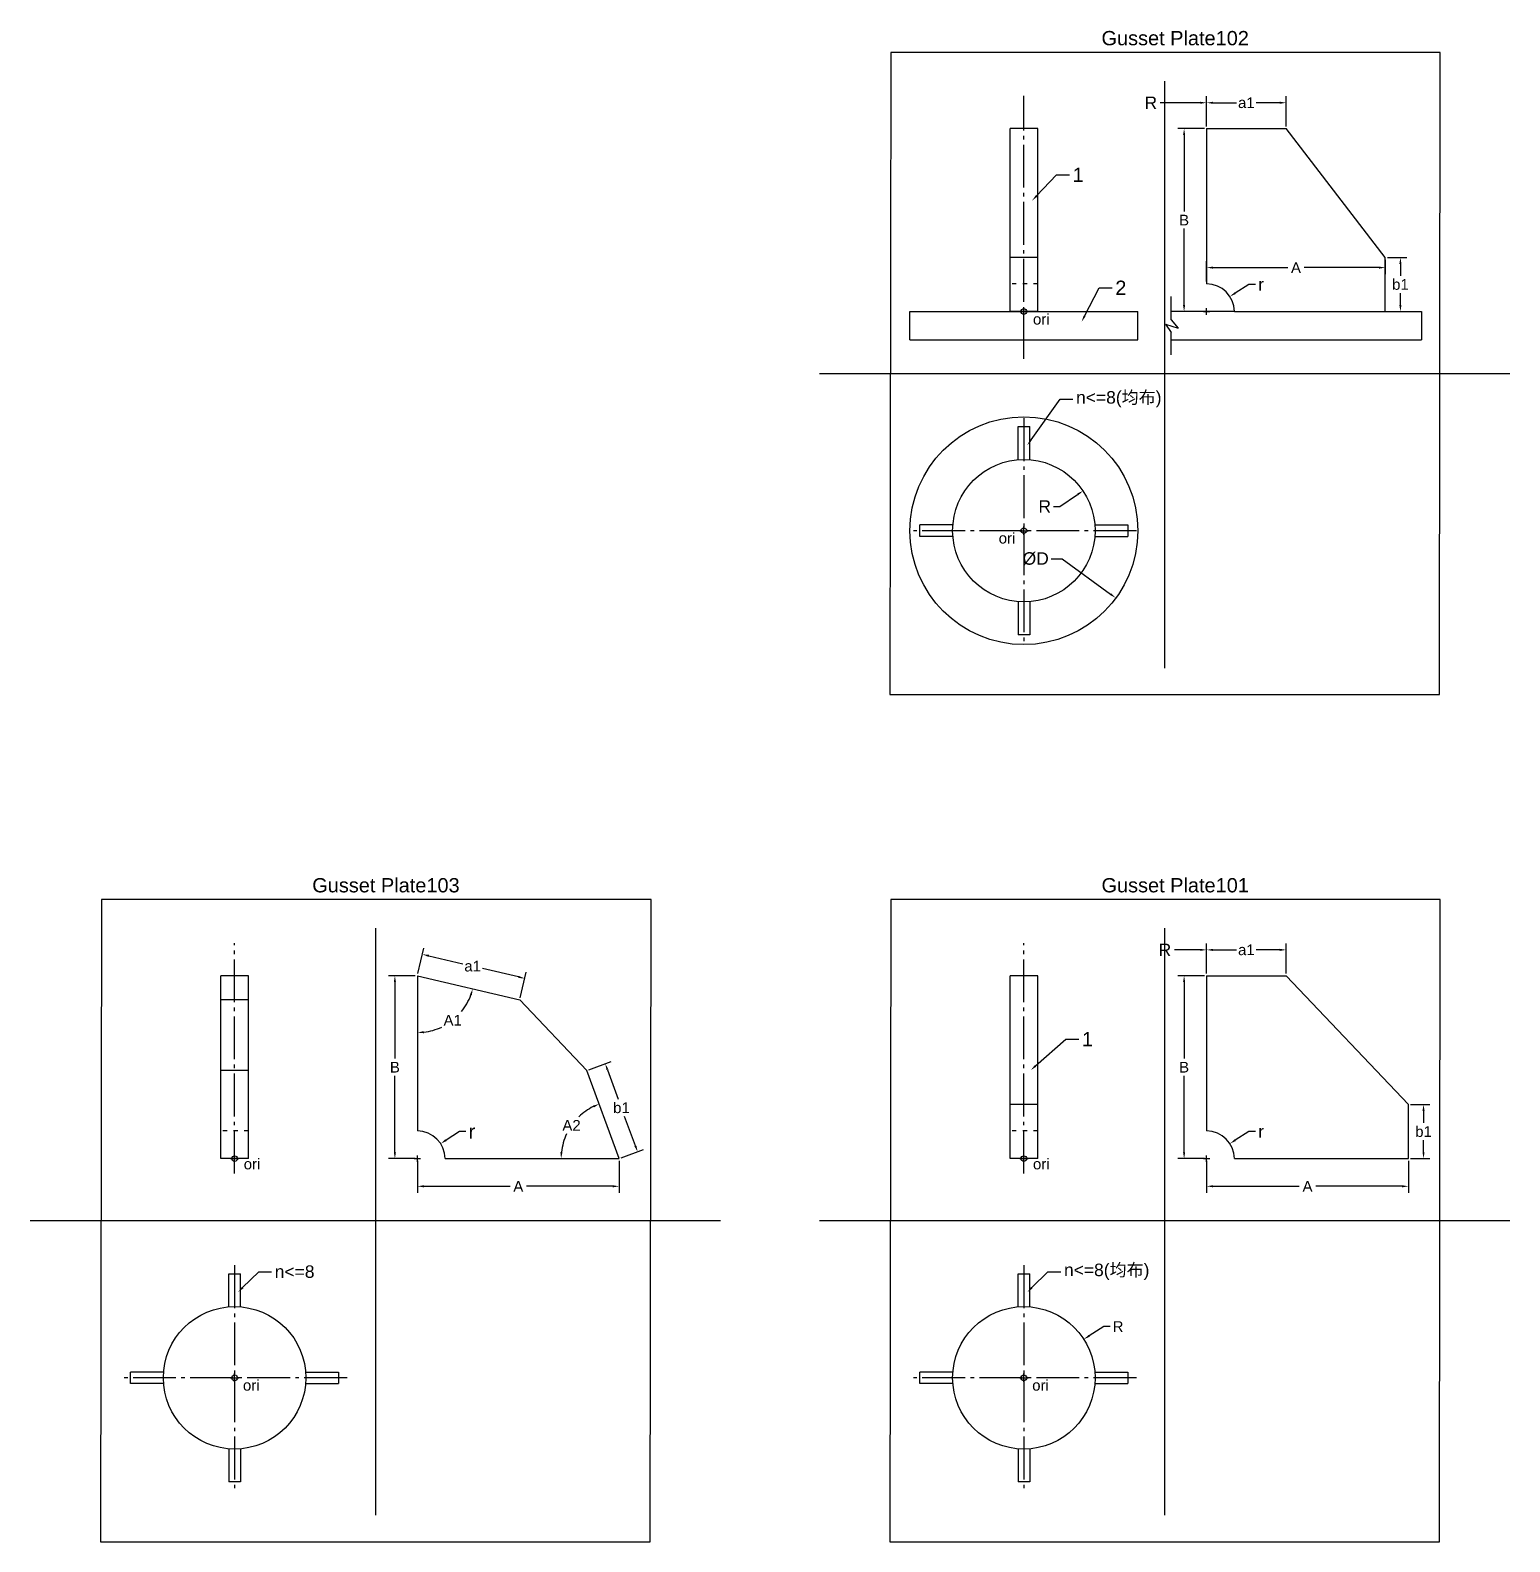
# Model space of a CAD drawing. Header units: inches. Extents: x 9.7 to 95.1, y 3.4 to 60.9.
# Drawn here: x 9.71 to 51.17, y 18.5 to 60.86 of the extents above; entities that cross this region are included whole.
import ezdxf
from ezdxf import colors
from ezdxf.entities.mleader import LeaderData, LeaderLine
from ezdxf.math import Vec2, Vec3

# ---------------------------------------------------------------- set-up
doc = ezdxf.new("R2010")
doc.units = ezdxf.units.IN
doc.header["$MEASUREMENT"] = 0
doc.linetypes.add('ACAD_ISO03W100', pattern=[30, 12, -18])
doc.linetypes.add('ACAD_ISO04W100', pattern=[30, 24, -3, 0, -3])
doc.styles.get("Standard").update_dxf_attribs({"font": 'arial.ttf'})
doc.dimstyles.get("Standard").update_dxf_attribs({"dimtxt": 0.18, "dimasz": 0.18, "dimexe": 0.18, "dimexo": 0.0625, "dimgap": 0.09, "dimtad": 0, "dimtih": 1, "dimtoh": 1, "dimdec": 4, "dimzin": 0, "dimdsep": 46, "dimtxsty": 'Standard', "dimcen": 0.09, "dimadec": 0, "dimazin": 0, "dimtfac": 1, "dimtdec": 4, "dimtofl": 0, "dimtmove": 0, "dimatfit": 3, "dimfxl": 1, "dimtolj": 1, "dimtzin": 0, "dimarcsym": 0})

# ---------------------------------------------------------------- blocks, each defined once
blk = doc.blocks.new('*U43')
at = {"color": 1, "linetype": 'Continuous'}
for p, q in [((-0.463, 0.162), (0.463, 0.162)), ((0.463, 0.162), (0.463, -0.162)), ((-0.463, -0.162), (0.463, -0.162))]:
    blk.add_line(p, q, dxfattribs=at)
blk = doc.blocks.new('*U44')
at = {"color": 0, "linetype": 'ByBlock', "lineweight": -2, "transparency": 16777216}
for p, rotation in [((37.556, 25.548), 90), ((35.103, 23.095), 180), ((37.556, 20.643), 270)]:
    blk.add_blockref('*U43', p, dxfattribs=dict(at, rotation=rotation))
blk.add_blockref('*U43', (40.008, 23.095), dxfattribs=at)
blk = doc.blocks.new('*D45')
at = {"color": 0, "linetype": 'Continuous', "lineweight": -2, "transparency": 16777216}
for p, q in [((42.678, 34.425), (42.678, 35.268)), ((44.904, 34.425), (44.904, 35.268)), ((42.858, 35.088), (43.514, 35.088)), ((44.724, 35.088), (44.068, 35.088))]:
    blk.add_line(p, q, dxfattribs=at)
at = {"color": 0, "linetype": 'Continuous', "transparency": 16777216}
for points in [[(42.858, 35.118), (42.858, 35.058), (42.678, 35.088)], [(44.724, 35.118), (44.724, 35.058), (44.904, 35.088)]]:
    blk.add_solid(points, dxfattribs=at)
at = {"layer": 'Defpoints', "color": 0, "linetype": 'Continuous', "transparency": 16777216}
for p in [(44.904, 35.088), (42.678, 34.363), (44.904, 34.363)]:
    blk.add_point(p, dxfattribs=at)
at = {"color": 0, "linetype": 'Continuous', "transparency": 16777216, "insert": (43.791, 35.088), "char_height": 0.3, "attachment_point": 5}
blk.add_mtext('\\A1;a1', dxfattribs=at)
blk = doc.blocks.new('*D46')
at = {"color": 0, "linetype": 'Continuous', "lineweight": -2, "transparency": 16777216}
for p, q in [((48.395, 30.753), (48.936, 30.753)), ((48.756, 30.573), (48.756, 30.238)), ((48.756, 29.418), (48.756, 29.752)), ((48.395, 29.238), (48.936, 29.238))]:
    blk.add_line(p, q, dxfattribs=at)
at = {"color": 0, "linetype": 'Continuous', "transparency": 16777216}
for points in [[(48.726, 30.573), (48.786, 30.573), (48.756, 30.753)], [(48.726, 29.418), (48.786, 29.418), (48.756, 29.238)]]:
    blk.add_solid(points, dxfattribs=at)
at = {"layer": 'Defpoints', "color": 0, "linetype": 'Continuous', "transparency": 16777216}
for p in [(48.333, 30.753), (48.333, 29.238), (48.756, 29.238)]:
    blk.add_point(p, dxfattribs=at)
at = {"color": 0, "linetype": 'Continuous', "transparency": 16777216, "insert": (48.756, 29.995), "char_height": 0.3, "attachment_point": 5}
blk.add_mtext('\\A1;b1', dxfattribs=at)
blk = doc.blocks.new('*D47')
at = {"color": 0, "linetype": 'Continuous', "lineweight": -2, "transparency": 16777216}
for p, q in [((42.678, 29.175), (42.678, 28.282)), ((48.333, 29.175), (48.333, 28.282)), ((42.858, 28.462), (45.275, 28.462)), ((48.153, 28.462), (45.735, 28.462))]:
    blk.add_line(p, q, dxfattribs=at)
at = {"color": 0, "linetype": 'Continuous', "transparency": 16777216}
for points in [[(42.858, 28.492), (42.858, 28.432), (42.678, 28.462)], [(48.153, 28.492), (48.153, 28.432), (48.333, 28.462)]]:
    blk.add_solid(points, dxfattribs=at)
at = {"layer": 'Defpoints', "color": 0, "linetype": 'Continuous', "transparency": 16777216}
for p in [(42.678, 29.238), (48.333, 29.238), (48.333, 28.462)]:
    blk.add_point(p, dxfattribs=at)
at = {"color": 0, "linetype": 'Continuous', "transparency": 16777216, "insert": (45.505, 28.462), "char_height": 0.3, "attachment_point": 5}
blk.add_mtext('\\A1;A', dxfattribs=at)
blk = doc.blocks.new('*D48')
at = {"color": 0, "linetype": 'Continuous', "lineweight": -2, "transparency": 16777216}
for p, q in [((42.616, 34.363), (41.866, 34.363)), ((42.046, 34.183), (42.046, 32.04)), ((42.046, 29.418), (42.046, 31.56)), ((42.616, 29.238), (41.866, 29.238))]:
    blk.add_line(p, q, dxfattribs=at)
at = {"color": 0, "linetype": 'Continuous', "transparency": 16777216}
for points in [[(42.016, 34.183), (42.076, 34.183), (42.046, 34.363)], [(42.016, 29.418), (42.076, 29.418), (42.046, 29.238)]]:
    blk.add_solid(points, dxfattribs=at)
at = {"layer": 'Defpoints', "color": 0, "linetype": 'Continuous', "transparency": 16777216}
for p in [(42.678, 34.363), (42.046, 29.238), (42.678, 29.238)]:
    blk.add_point(p, dxfattribs=at)
at = {"color": 0, "linetype": 'Continuous', "transparency": 16777216, "insert": (42.046, 31.8), "char_height": 0.3, "attachment_point": 5}
blk.add_mtext('\\A1;B', dxfattribs=at)
blk = doc.blocks.new('*D49')
at = {"color": 0, "linetype": 'Continuous', "lineweight": -2, "transparency": 16777216}
for p, q in [((43.856, 29.998), (43.481, 29.756)), ((44.046, 29.998), (43.856, 29.998)), ((42.588, 29.238), (42.768, 29.238)), ((42.678, 29.148), (42.678, 29.328))]:
    blk.add_line(p, q, dxfattribs=at)
at = {"color": 0, "linetype": 'Continuous', "transparency": 16777216}
blk.add_solid([(43.465, 29.781), (43.497, 29.731), (43.33, 29.658)], dxfattribs=at)
at = {"layer": 'Defpoints', "color": 0, "linetype": 'Continuous', "transparency": 16777216}
for p in [(43.33, 29.658), (42.678, 29.238)]:
    blk.add_point(p, dxfattribs=at)
at = {"color": 0, "linetype": 'Continuous', "transparency": 16777216, "insert": (44.205, 29.998), "char_height": 0.35, "attachment_point": 5}
blk.add_mtext('\\A1;r', dxfattribs=at)
blk = doc.blocks.new('*U50')
at = {"color": 1, "linetype": 'Continuous'}
for p, q in [((-0.463, 0.162), (0.463, 0.162)), ((0.463, 0.162), (0.463, -0.162)), ((-0.463, -0.162), (0.463, -0.162))]:
    blk.add_line(p, q, dxfattribs=at)
blk = doc.blocks.new('*U51')
at = {"color": 0, "linetype": 'ByBlock', "lineweight": -2, "transparency": 16777216}
for p, rotation in [((37.556, 25.548), 90), ((35.103, 23.095), 180), ((37.556, 20.643), 270)]:
    blk.add_blockref('*U50', p, dxfattribs=dict(at, rotation=rotation))
blk.add_blockref('*U50', (40.008, 23.095), dxfattribs=at)
blk = doc.blocks.new('*D52')
at = {"color": 0, "linetype": 'Continuous', "lineweight": -2, "transparency": 16777216}
for p, q in [((20.56, 29.175), (20.56, 28.282)), ((26.214, 29.175), (26.214, 28.282)), ((20.74, 28.462), (23.157, 28.462)), ((26.034, 28.462), (23.617, 28.462))]:
    blk.add_line(p, q, dxfattribs=at)
at = {"color": 0, "linetype": 'Continuous', "transparency": 16777216}
for points in [[(20.74, 28.492), (20.74, 28.432), (20.56, 28.462)], [(26.034, 28.492), (26.034, 28.432), (26.214, 28.462)]]:
    blk.add_solid(points, dxfattribs=at)
at = {"layer": 'Defpoints', "color": 0, "linetype": 'Continuous', "transparency": 16777216}
for p in [(20.56, 29.238), (26.214, 29.238), (26.214, 28.462)]:
    blk.add_point(p, dxfattribs=at)
at = {"color": 0, "linetype": 'Continuous', "transparency": 16777216, "insert": (23.387, 28.462), "char_height": 0.3, "attachment_point": 5}
blk.add_mtext('\\A1;A', dxfattribs=at)
blk = doc.blocks.new('*D53')
at = {"color": 0, "linetype": 'Continuous', "lineweight": -2, "transparency": 16777216}
for p, q in [((20.497, 34.363), (19.748, 34.363)), ((19.928, 34.183), (19.928, 32.04)), ((19.928, 29.418), (19.928, 31.56)), ((20.497, 29.238), (19.748, 29.238))]:
    blk.add_line(p, q, dxfattribs=at)
at = {"color": 0, "linetype": 'Continuous', "transparency": 16777216}
for points in [[(19.898, 34.183), (19.958, 34.183), (19.928, 34.363)], [(19.898, 29.418), (19.958, 29.418), (19.928, 29.238)]]:
    blk.add_solid(points, dxfattribs=at)
at = {"layer": 'Defpoints', "color": 0, "linetype": 'Continuous', "transparency": 16777216}
for p in [(20.56, 34.363), (19.928, 29.238), (20.56, 29.238)]:
    blk.add_point(p, dxfattribs=at)
at = {"color": 0, "linetype": 'Continuous', "transparency": 16777216, "insert": (19.928, 31.8), "char_height": 0.3, "attachment_point": 5}
blk.add_mtext('\\A1;B', dxfattribs=at)
blk = doc.blocks.new('*D55')
at = {"color": 0, "linetype": 'Continuous', "lineweight": -2, "transparency": 16777216}
for start, end in [(320.7454, 340.2653), (276.4842, 295.3002)]:
    blk.add_arc((20.56, 34.363), 1.591, start, end, dxfattribs=at)
at = {"color": 0, "linetype": 'Continuous', "transparency": 16777216}
for points in [[(22.029, 33.834), (22.086, 33.817), (22.109, 33.998)], [(20.741, 32.751), (20.738, 32.811), (20.56, 32.771)]]:
    blk.add_solid(points, dxfattribs=at)
at = {"layer": 'Defpoints', "color": 0, "linetype": 'Continuous', "transparency": 16777216}
for p in [(20.56, 34.363), (20.56, 34.363), (24.977, 33.322), (21.247, 32.927), (20.56, 30.013)]:
    blk.add_point(p, dxfattribs=at)
at = {"color": 0, "linetype": 'Continuous', "transparency": 16777216, "insert": (21.548, 33.115), "char_height": 0.3, "attachment_point": 5}
blk.add_mtext('\\A1;A1', dxfattribs=at)
blk = doc.blocks.new('*D56')
at = {"color": 0, "linetype": 'Continuous', "lineweight": -2, "transparency": 16777216}
for start, end in [(116.4805, 133.9205), (154.8627, 173.6636)]:
    blk.add_arc((26.214, 29.238), 1.628, start, end, dxfattribs=at)
at = {"color": 0, "linetype": 'Continuous', "transparency": 16777216}
for points in [[(25.476, 30.723), (25.5, 30.668), (25.653, 30.766)], [(24.625, 29.416), (24.566, 29.419), (24.586, 29.238)]]:
    blk.add_solid(points, dxfattribs=at)
at = {"layer": 'Defpoints', "color": 0, "linetype": 'Continuous', "transparency": 16777216}
for p in [(24.876, 32.885), (25.094, 30.42), (21.335, 29.238), (26.214, 29.238), (26.214, 29.238)]:
    blk.add_point(p, dxfattribs=at)
at = {"color": 0, "linetype": 'Continuous', "transparency": 16777216, "insert": (24.879, 30.17), "char_height": 0.3, "attachment_point": 5}
blk.add_mtext('\\A1;A2', dxfattribs=at)
blk = doc.blocks.new('*D57')
at = {"color": 0, "linetype": 'Continuous', "lineweight": -2, "transparency": 16777216}
for p, q in [((20.574, 34.423), (20.742, 35.138)), ((20.876, 34.921), (21.831, 34.696)), ((23.393, 34.329), (22.385, 34.566)), ((23.441, 33.748), (23.609, 34.463))]:
    blk.add_line(p, q, dxfattribs=at)
at = {"color": 0, "linetype": 'Continuous', "transparency": 16777216}
for points in [[(20.883, 34.95), (20.869, 34.892), (20.701, 34.963)], [(23.4, 34.358), (23.386, 34.299), (23.568, 34.287)]]:
    blk.add_solid(points, dxfattribs=at)
at = {"layer": 'Defpoints', "color": 0, "linetype": 'Continuous', "transparency": 16777216}
for p in [(20.56, 34.363), (23.568, 34.287), (23.427, 33.687)]:
    blk.add_point(p, dxfattribs=at)
at = {"color": 0, "linetype": 'Continuous', "transparency": 16777216, "insert": (22.108, 34.631), "char_height": 0.3, "attachment_point": 5}
blk.add_mtext('\\A1;a1', dxfattribs=at)
blk = doc.blocks.new('*D58')
at = {"color": 0, "linetype": 'Continuous', "lineweight": -2, "transparency": 16777216}
for p, q in [((25.367, 31.728), (25.994, 31.957)), ((25.887, 31.726), (26.189, 30.904)), ((26.669, 29.596), (26.367, 30.418)), ((26.273, 29.259), (26.9, 29.489))]:
    blk.add_line(p, q, dxfattribs=at)
at = {"color": 0, "linetype": 'Continuous', "transparency": 16777216}
for points in [[(25.915, 31.737), (25.859, 31.716), (25.825, 31.895)], [(26.697, 29.606), (26.64, 29.586), (26.731, 29.427)]]:
    blk.add_solid(points, dxfattribs=at)
at = {"layer": 'Defpoints', "color": 0, "linetype": 'Continuous', "transparency": 16777216}
for p in [(25.309, 31.706), (26.214, 29.238), (26.731, 29.427)]:
    blk.add_point(p, dxfattribs=at)
at = {"color": 0, "linetype": 'Continuous', "transparency": 16777216, "insert": (26.278, 30.661), "char_height": 0.3, "attachment_point": 5}
blk.add_mtext('\\A1;b1', dxfattribs=at)
blk = doc.blocks.new('*D59')
at = {"color": 0, "linetype": 'Continuous', "lineweight": -2, "transparency": 16777216}
for p, q in [((39.792, 24.532), (39.387, 24.272)), ((39.972, 24.532), (39.792, 24.532)), ((37.466, 23.095), (37.646, 23.095)), ((37.556, 23.005), (37.556, 23.185))]:
    blk.add_line(p, q, dxfattribs=at)
at = {"color": 0, "linetype": 'Continuous', "transparency": 16777216}
blk.add_solid([(39.37, 24.297), (39.403, 24.246), (39.235, 24.174)], dxfattribs=at)
at = {"layer": 'Defpoints', "color": 0, "linetype": 'Continuous', "transparency": 16777216}
for p in [(39.235, 24.174), (37.556, 23.095)]:
    blk.add_point(p, dxfattribs=at)
at = {"color": 0, "linetype": 'Continuous', "transparency": 16777216, "insert": (40.194, 24.532), "char_height": 0.3, "attachment_point": 5}
blk.add_mtext('\\A1;R', dxfattribs=at)
blk = doc.blocks.new('*U60')
at = {"color": 1, "linetype": 'Continuous'}
for p, q in [((-0.463, 0.162), (0.463, 0.162)), ((0.463, 0.162), (0.463, -0.162)), ((-0.463, -0.162), (0.463, -0.162))]:
    blk.add_line(p, q, dxfattribs=at)
blk = doc.blocks.new('*U61')
at = {"color": 0, "linetype": 'ByBlock', "lineweight": -2, "transparency": 16777216}
for p, rotation in [((37.556, 25.548), 90), ((35.103, 23.095), 180), ((37.556, 20.643), 270)]:
    blk.add_blockref('*U60', p, dxfattribs=dict(at, rotation=rotation))
blk.add_blockref('*U60', (40.008, 23.095), dxfattribs=at)
blk = doc.blocks.new('*D62')
at = {"color": 0, "linetype": 'Continuous', "lineweight": -2, "transparency": 16777216}
for p, q in [((42.678, 58.165), (42.678, 59.008)), ((44.904, 58.165), (44.904, 59.008)), ((42.858, 58.828), (43.514, 58.828)), ((44.724, 58.828), (44.068, 58.828))]:
    blk.add_line(p, q, dxfattribs=at)
at = {"color": 0, "linetype": 'Continuous', "transparency": 16777216}
for points in [[(42.858, 58.858), (42.858, 58.798), (42.678, 58.828)], [(44.724, 58.858), (44.724, 58.798), (44.904, 58.828)]]:
    blk.add_solid(points, dxfattribs=at)
at = {"layer": 'Defpoints', "color": 0, "linetype": 'Continuous', "transparency": 16777216}
for p in [(44.904, 58.828), (42.678, 58.103), (44.904, 58.103)]:
    blk.add_point(p, dxfattribs=at)
at = {"color": 0, "linetype": 'Continuous', "transparency": 16777216, "insert": (43.791, 58.828), "char_height": 0.3, "attachment_point": 5}
blk.add_mtext('\\A1;a1', dxfattribs=at)
blk = doc.blocks.new('*D63')
at = {"color": 0, "linetype": 'Continuous', "lineweight": -2, "transparency": 16777216}
for p, q in [((47.746, 54.493), (48.288, 54.493)), ((48.108, 54.313), (48.108, 53.978)), ((48.108, 53.158), (48.108, 53.492)), ((47.746, 52.978), (48.288, 52.978))]:
    blk.add_line(p, q, dxfattribs=at)
at = {"color": 0, "linetype": 'Continuous', "transparency": 16777216}
for points in [[(48.078, 54.313), (48.138, 54.313), (48.108, 54.493)], [(48.078, 53.158), (48.138, 53.158), (48.108, 52.978)]]:
    blk.add_solid(points, dxfattribs=at)
at = {"layer": 'Defpoints', "color": 0, "linetype": 'Continuous', "transparency": 16777216}
for p in [(47.684, 54.493), (47.684, 52.978), (48.108, 52.978)]:
    blk.add_point(p, dxfattribs=at)
at = {"color": 0, "linetype": 'Continuous', "transparency": 16777216, "insert": (48.108, 53.735), "char_height": 0.3, "attachment_point": 5}
blk.add_mtext('\\A1;b1', dxfattribs=at)
blk = doc.blocks.new('*D64')
at = {"color": 0, "linetype": 'Continuous', "lineweight": -2, "transparency": 16777216}
for p, q in [((42.616, 58.103), (41.866, 58.103)), ((42.046, 57.923), (42.046, 55.78)), ((42.046, 53.158), (42.046, 55.3)), ((42.616, 52.978), (41.866, 52.978))]:
    blk.add_line(p, q, dxfattribs=at)
at = {"color": 0, "linetype": 'Continuous', "transparency": 16777216}
for points in [[(42.016, 57.923), (42.076, 57.923), (42.046, 58.103)], [(42.016, 53.158), (42.076, 53.158), (42.046, 52.978)]]:
    blk.add_solid(points, dxfattribs=at)
at = {"layer": 'Defpoints', "color": 0, "linetype": 'Continuous', "transparency": 16777216}
for p in [(42.678, 58.103), (42.046, 52.978), (42.678, 52.978)]:
    blk.add_point(p, dxfattribs=at)
at = {"color": 0, "linetype": 'Continuous', "transparency": 16777216, "insert": (42.046, 55.54), "char_height": 0.3, "attachment_point": 5}
blk.add_mtext('\\A1;B', dxfattribs=at)
blk = doc.blocks.new('*D65')
at = {"color": 0, "linetype": 'Continuous', "lineweight": -2, "transparency": 16777216}
for p, q in [((43.856, 53.738), (43.481, 53.496)), ((44.046, 53.738), (43.856, 53.738)), ((42.588, 52.978), (42.768, 52.978)), ((42.678, 52.888), (42.678, 53.068))]:
    blk.add_line(p, q, dxfattribs=at)
at = {"color": 0, "linetype": 'Continuous', "transparency": 16777216}
blk.add_solid([(43.465, 53.521), (43.497, 53.471), (43.33, 53.398)], dxfattribs=at)
at = {"layer": 'Defpoints', "color": 0, "linetype": 'Continuous', "transparency": 16777216}
for p in [(43.33, 53.398), (42.678, 52.978)]:
    blk.add_point(p, dxfattribs=at)
at = {"color": 0, "linetype": 'Continuous', "transparency": 16777216, "insert": (44.205, 53.738), "char_height": 0.35, "attachment_point": 5}
blk.add_mtext('\\A1;r', dxfattribs=at)
blk = doc.blocks.new('*D67')
at = {"color": 0, "linetype": 'Continuous', "lineweight": -2, "transparency": 16777216}
for p, q in [((42.678, 53.816), (42.678, 54.388)), ((47.684, 54.43), (47.684, 54.028)), ((42.858, 54.208), (44.951, 54.208)), ((47.504, 54.208), (45.411, 54.208))]:
    blk.add_line(p, q, dxfattribs=at)
at = {"color": 0, "linetype": 'Continuous', "transparency": 16777216}
for points in [[(42.858, 54.238), (42.858, 54.178), (42.678, 54.208)], [(47.504, 54.238), (47.504, 54.178), (47.684, 54.208)]]:
    blk.add_solid(points, dxfattribs=at)
at = {"layer": 'Defpoints', "color": 0, "linetype": 'Continuous', "transparency": 16777216}
for p in [(47.684, 54.493), (47.684, 54.208), (42.678, 53.753)]:
    blk.add_point(p, dxfattribs=at)
at = {"color": 0, "linetype": 'Continuous', "transparency": 16777216, "insert": (45.181, 54.208), "char_height": 0.3, "attachment_point": 5}
blk.add_mtext('\\A1;A', dxfattribs=at)
blk = doc.blocks.new('*D69')
at = {"color": 0, "linetype": 'Continuous', "lineweight": -2, "transparency": 16777216}
for p, q in [((21.737, 29.998), (21.362, 29.756)), ((21.918, 29.998), (21.737, 29.998)), ((20.47, 29.238), (20.65, 29.238)), ((20.56, 29.148), (20.56, 29.328))]:
    blk.add_line(p, q, dxfattribs=at)
at = {"color": 0, "linetype": 'Continuous', "transparency": 16777216}
blk.add_solid([(21.346, 29.781), (21.379, 29.731), (21.211, 29.658)], dxfattribs=at)
at = {"layer": 'Defpoints', "color": 0, "linetype": 'Continuous', "transparency": 16777216}
for p in [(21.211, 29.658), (20.56, 29.238)]:
    blk.add_point(p, dxfattribs=at)
at = {"color": 0, "linetype": 'Continuous', "transparency": 16777216, "insert": (22.087, 29.998), "char_height": 0.4, "attachment_point": 5}
blk.add_mtext('\\A1;r', dxfattribs=at)
blk = doc.blocks.new('*D71')
at = {"color": 0, "linetype": 'Continuous', "lineweight": -2, "transparency": 16777216}
for p, q in [((38.384, 47.515), (38.564, 47.515)), ((38.564, 47.515), (39.062, 47.85))]:
    blk.add_line(p, q, dxfattribs=at)
at = {"color": 0, "linetype": 'Continuous', "transparency": 16777216}
blk.add_solid([(39.045, 47.875), (39.079, 47.825), (39.211, 47.951)], dxfattribs=at)
at = {"layer": 'Defpoints', "color": 0, "linetype": 'Continuous', "transparency": 16777216}
for p in [(39.211, 47.951), (37.556, 46.835)]:
    blk.add_point(p, dxfattribs=at)
at = {"color": 0, "linetype": 'Continuous', "transparency": 16777216, "insert": (38.14, 47.515), "char_height": 0.35, "attachment_point": 5}
blk.add_mtext('\\A1;R', dxfattribs=at)
blk = doc.blocks.new('*D72')
at = {"color": 0, "linetype": 'Continuous', "lineweight": -2, "transparency": 16777216}
for p, q in [((38.32, 46.05), (38.629, 46.05)), ((38.629, 46.05), (39.987, 45.057))]:
    blk.add_line(p, q, dxfattribs=at)
at = {"color": 0, "linetype": 'Continuous', "transparency": 16777216}
blk.add_solid([(40.005, 45.081), (39.97, 45.033), (40.133, 44.951)], dxfattribs=at)
at = {"layer": 'Defpoints', "color": 0, "linetype": 'Continuous', "transparency": 16777216}
for p in [(34.979, 48.72), (40.133, 44.951)]:
    blk.add_point(p, dxfattribs=at)
at = {"color": 0, "linetype": 'Continuous', "transparency": 16777216, "insert": (37.887, 46.05), "char_height": 0.35, "attachment_point": 5}
blk.add_mtext('\\A1;%%CD', dxfattribs=at)

msp = doc.modelspace()

# ---------------------------------------------------------------- linework, layer by layer
at = {"color": 4}
for p, q in [((41.5, 59.4353), (41.5, 42.98513)), ((31.82732, 51.24024), (51.17268, 51.24024)), ((19.38147, 35.69507), (19.38147, 19.2449)), ((41.5, 35.69507), (41.5, 19.2449)), ((9.70878, 27.5), (29.05415, 27.5)), ((31.82732, 27.5), (51.17268, 27.5))]:
    msp.add_line(p, q, dxfattribs=at)
at = {"color": 4, "linetype": 'ACAD_ISO04W100', "ltscale": 0.05}
for p, q in [((37.55559, 51.65006), (37.55559, 59.01811)), ((37.55559, 49.9879), (37.55559, 43.68301)), ((40.70803, 46.83546), (34.40315, 46.83546)), ((15.43706, 28.82102), (15.43706, 35.27788)), ((37.55559, 28.82102), (37.55559, 35.27788)), ((15.43706, 26.24767), (15.43706, 19.94278)), ((37.55559, 26.24767), (37.55559, 19.94278)), ((18.5895, 23.09522), (12.28461, 23.09522)), ((40.70803, 23.09522), (34.40315, 23.09522))]:
    msp.add_line(p, q, dxfattribs=at)
at = {"color": 1, "linetype": 'Continuous'}
for p, q in [((37.94415, 58.1028), (37.16703, 58.1028)), ((37.16703, 52.97776), (37.16703, 58.1028)), ((37.94415, 52.97776), (37.94415, 58.1028)), ((42.67821, 58.1028), (44.9041, 58.1028)), ((42.67821, 58.1028), (42.67821, 53.75332)), ((47.68393, 54.49277), (44.9041, 58.1028)), ((37.94415, 54.49277), (37.16703, 54.49277)), ((47.68393, 52.97776), (47.68393, 54.49277)), ((41.67979, 52.74215), (41.67979, 53.39935)), ((34.36284, 52.18718), (34.36284, 52.97776)), ((34.36284, 52.97776), (40.74834, 52.97776)), ((37.94415, 52.97776), (37.16703, 52.97776)), ((37.438, 52.97776), (37.67318, 52.97776)), ((37.55559, 52.86017), (37.55559, 53.09536)), ((40.74834, 52.18718), (40.74834, 52.97776)), ((43.45377, 52.97776), (41.68337, 52.97776)), ((43.45377, 52.97776), (48.70301, 52.97776)), ((48.70301, 52.97776), (48.70301, 52.18718)), ((41.52229, 52.62315), (41.67979, 52.39287)), ((41.52229, 52.62315), (41.87574, 52.50718)), ((41.67979, 52.74215), (41.87574, 52.50718)), ((34.36284, 52.18718), (40.74834, 52.18718)), ((41.67979, 51.75904), (41.67979, 52.39287)), ((41.67979, 52.18718), (48.70301, 52.18718)), ((37.438, 46.83546), (37.67318, 46.83546)), ((37.55559, 46.71786), (37.55559, 46.95305)), ((15.82562, 34.36257), (15.04849, 34.36257)), ((15.04849, 29.23753), (15.04849, 34.36257)), ((15.82562, 29.23753), (15.82562, 34.36257)), ((20.55968, 34.36257), (20.55968, 30.01309)), ((20.55968, 34.36257), (23.42673, 33.68744)), ((37.94415, 34.36257), (37.16703, 34.36257)), ((37.16703, 29.23753), (37.16703, 34.36257)), ((37.94415, 29.23753), (37.94415, 34.36257)), ((42.67821, 34.36257), (44.9041, 34.36257)), ((42.67821, 34.36257), (42.67821, 30.01309)), ((48.33252, 30.75254), (44.9041, 34.36257)), ((15.82562, 33.68744), (15.04849, 33.68744)), ((25.3085, 31.70598), (23.42673, 33.68744)), ((15.82562, 31.70598), (15.04849, 31.70598)), ((26.21398, 29.23753), (25.3085, 31.70598)), ((37.94415, 30.75254), (37.16703, 30.75254)), ((48.33252, 29.23753), (48.33252, 30.75254)), ((15.82562, 29.23753), (15.04849, 29.23753)), ((15.31946, 29.23753), (15.55465, 29.23753)), ((15.43706, 29.11993), (15.43706, 29.35512)), ((21.33524, 29.23753), (26.21398, 29.23753)), ((37.94415, 29.23753), (37.16703, 29.23753)), ((37.438, 29.23753), (37.67318, 29.23753)), ((37.55559, 29.11993), (37.55559, 29.35512)), ((43.45377, 29.23753), (48.33252, 29.23753)), ((15.31946, 23.09522), (15.55465, 23.09522)), ((15.43706, 22.97763), (15.43706, 23.21281)), ((37.438, 23.09522), (37.67318, 23.09522)), ((37.55559, 22.97763), (37.55559, 23.21281))]:
    msp.add_line(p, q, dxfattribs=at)
at = {"color": 1, "linetype": 'ACAD_ISO03W100', "ltscale": 0.01}
for p, q in [((37.94415, 53.75332), (37.16703, 53.75332)), ((15.82562, 30.01309), (15.04849, 30.01309)), ((37.94415, 30.01309), (37.16703, 30.01309))]:
    msp.add_line(p, q, dxfattribs=at)
at = {"color": 1, "linetype": 'Continuous'}
for points in [[(33.8, 42.24025), (49.2, 42.24024), (49.22511, 60.24003), (33.82511, 60.24004)], [(11.68147, 18.50001), (27.08147, 18.50001), (27.10658, 36.4998), (11.70658, 36.4998)], [(33.8, 18.50001), (49.2, 18.50001), (49.22511, 36.4998), (33.82511, 36.4998)]]:
    msp.add_lwpolyline(points, close=True, dxfattribs=at)
for centre, radius in [((37.55559, 52.97776), 0.07848), ((37.55559, 46.83546), 3.19275), ((37.55559, 46.83546), 0.07848), ((15.43706, 29.23753), 0.07848), ((37.55559, 29.23753), 0.07848), ((15.43706, 23.09522), 0.07848), ((37.55559, 23.09522), 0.07848)]:
    msp.add_circle(centre, radius, dxfattribs=at)
at = {"color": 120, "linetype": 'Continuous'}
for centre in [(37.55559, 46.83546), (15.43706, 23.09522), (37.55559, 23.09522)]:
    msp.add_circle(centre, 1.99635, dxfattribs=at)
at = {"color": 1, "linetype": 'Continuous'}
for centre in [(42.67821, 52.97776), (20.55968, 29.23753), (42.67821, 29.23753)]:
    msp.add_arc(centre, 0.77556, 0, 90, dxfattribs=at)

# ---------------------------------------------------------------- block references
for name, p in [('*U61', (0, 23.74024)), ('*U51', (-22.11853, 0)), ('*U44', (0, 0))]:
    msp.add_blockref(name, p, dxfattribs=at)

# ---------------------------------------------------------------- texts
at = {"color": 1, "linetype": 'Continuous', "width": 1.332267629550188e-15, "attachment_point": 1}
for s, insert, char_height in [(' Gusset Plate102', (39.57563, 60.83921), 0.4), (' ori', (37.69423, 52.91273), 0.3), (' ori', (36.73397, 46.77603), 0.3), (' Gusset Plate103', (17.4571, 37.09897), 0.4), (' Gusset Plate101', (39.57563, 37.09897), 0.4), (' ori', (15.5757, 29.23669), 0.3), (' ori', (37.69423, 29.23669), 0.3), (' ori', (15.55361, 23.03579), 0.3), (' ori', (37.67214, 23.03579), 0.3)]:
    msp.add_mtext(s, dxfattribs=dict(at, insert=insert, char_height=char_height))

# ---------------------------------------------------------------- dimensions: what is measured, and where the dimension line sits
at = {"color": 1, "linetype": 'Continuous'}
for base, p1, p2, text, picture, middle in [((44.9041, 58.82824), (42.67821, 58.1028), (44.9041, 58.1028), 'a1', '*D62', (43.79115, 58.82824)), ((47.68393, 54.20754), (42.67821, 53.75332), (47.68393, 54.49277), 'A', '*D67', (45.18107, 54.20754)), ((44.9041, 35.088), (42.67821, 34.36257), (44.9041, 34.36257), 'a1', '*D45', (43.79115, 35.088)), ((26.21398, 28.46199), (20.55968, 29.23753), (26.21398, 29.23753), 'A', '*D52', (23.38683, 28.46199)), ((48.33252, 28.46199), (42.67821, 29.23753), (48.33252, 29.23753), 'A', '*D47', (45.50536, 28.46199))]:
    dim = msp.add_linear_dim(base=base, p1=p1, p2=p2, text=text, dimstyle='Standard', override={"dimtxt": 0.3}, dxfattribs=at)
    dim.commit()
    dim.dimension.update_dxf_attribs({"geometry": picture, "text_midpoint": middle})
for base, p1, p2, text, picture, middle in [((42.04633, 52.97776), (42.67821, 58.1028), (42.67821, 52.97776), 'B', '*D64', (42.04633, 55.54028)), ((48.1079, 52.97776), (47.68393, 54.49277), (47.68393, 52.97776), 'b1', '*D63', (48.1079, 53.73527)), ((19.9278, 29.23753), (20.55968, 34.36257), (20.55968, 29.23753), 'B', '*D53', (19.9278, 31.80005)), ((42.04633, 29.23753), (42.67821, 34.36257), (42.67821, 29.23753), 'B', '*D48', (42.04633, 31.80005)), ((48.75648, 29.23753), (48.33252, 30.75254), (48.33252, 29.23753), 'b1', '*D46', (48.75648, 29.99503))]:
    dim = msp.add_linear_dim(base=base, p1=p1, p2=p2, angle=90, text=text, dimstyle='Standard', override={"dimtxt": 0.3}, dxfattribs=at)
    dim.commit()
    dim.dimension.update_dxf_attribs({"geometry": picture, "text_midpoint": middle})
for center, mpoint, text, override, picture, middle in [((42.67821, 52.97776), (43.32973, 53.39849), 'r', {"dimtxt": 0.35}, '*D65', (44.20506, 53.73816)), ((37.55559, 46.83546), (39.21125, 47.95091), 'R', {"dimtxt": 0.35}, '*D71', (38.14003, 47.51502)), ((20.55968, 29.23753), (21.2112, 29.65825), 'r', {"dimtxt": 0.4}, '*D69', (22.08653, 29.99793)), ((42.67821, 29.23753), (43.32973, 29.65825), 'r', {"dimtxt": 0.35}, '*D49', (44.20506, 29.99793)), ((37.55559, 23.09522), (39.23511, 24.17441), 'R', {"dimtxt": 0.3}, '*D59', (40.19442, 24.53239))]:
    dim = msp.add_radius_dim(center=center, mpoint=mpoint, text=text, dimstyle='Standard', override=override, dxfattribs=at)
    dim.commit()
    dim.dimension.update_dxf_attribs({"geometry": picture, "text_midpoint": middle, "dimtype": 164})
dim = msp.add_diameter_dim_2p(p1=(34.97862, 48.72036), p2=(40.13256, 44.95056), text='%%CD', dimstyle='Standard', override={"dimtxt": 0.35}, dxfattribs=at)
dim.commit()
dim.dimension.update_dxf_attribs({"geometry": '*D72', "text_midpoint": (37.88658, 46.05047), "dimtype": 163})
dim = msp.add_linear_dim(base=(23.56801, 34.28741), p1=(20.55968, 34.36257), p2=(23.42673, 33.68744), angle=346.749507, text='a1', dimstyle='Standard', override={"dimtxt": 0.3}, dxfattribs=at)
dim.commit()
dim.dimension.update_dxf_attribs({"geometry": '*D57', "text_midpoint": (22.10825, 34.63115), "dimtype": 161})
for base, line1, line2, text, picture, middle in [((21.24686, 32.92721), ((20.55968, 34.36257), (20.55968, 30.01309)), ((20.55968, 34.36257), (24.97725, 33.32233)), 'A1', '*D55', (21.5476, 33.11498)), ((25.09449, 30.42014), ((26.21398, 29.23753), (24.87617, 32.88459)), ((21.33524, 29.23753), (26.21398, 29.23753)), 'A2', '*D56', (24.87887, 30.16989))]:
    dim = msp.add_angular_dim_2l(base=base, line1=line1, line2=line2, text=text, dimstyle='Standard', override={"dimtxt": 0.3}, dxfattribs=at)
    dim.commit()
    dim.dimension.update_dxf_attribs({"geometry": picture, "text_midpoint": middle})
dim = msp.add_aligned_dim(p1=(25.3085, 31.70598), p2=(26.21398, 29.23753), distance=0.55022, text='b1', dimstyle='Standard', override={"dimtxt": 0.3}, dxfattribs=at)
dim.commit()
dim.dimension.update_dxf_attribs({"geometry": '*D58', "text_midpoint": (26.27781, 30.66124)})

# ---------------------------------------------------------------- leaders
ml = msp.add_multileader_mtext('Standard', dxfattribs=at)
ml.set_content('R', color=1)
ml.set_leader_properties()
ml.build(insert=Vec2(0, 0))
ml.multileader.update_dxf_attribs({"dogleg_length": 0.36, "arrow_head_size": 0.18})
ctx = ml.context
ctx.base_point, ctx.char_height, ctx.arrow_head_size, ctx.landing_gap_size, ctx.plane_origin = Vec3(40.8912, 58.82824), 0.35, 0.18, 0.09, Vec3(42.67821, 58.82824)
ctx.text_align_type = 2
notes = []
notes.append((ctx, [(0, (1, 1, 0), (41.73966, 58.82824), (-1, 0), 0.36, [(0, [(42.67821, 58.82824)], 0, [])])]))
ctx.mtext.insert, ctx.mtext.alignment, ctx.mtext.flow_direction = Vec3(41.28966, 59.00324), 3, 5
ml = msp.add_multileader_mtext('Standard', dxfattribs=at)
ml.set_content('1', color=1)
ml.set_leader_properties()
ml.build(insert=Vec2(0, 0))
ml.multileader.update_dxf_attribs({"dogleg_length": 0.36, "arrow_head_size": 0.18})
ctx = ml.context
ctx.base_point, ctx.char_height, ctx.arrow_head_size, ctx.landing_gap_size, ctx.plane_origin = Vec3(38.83238, 56.80812), 0.4, 0.18, 0.09, Vec3(37.78446, 56.08448)
notes.append((ctx, [(0, (1, 1, 0), (38.47238, 56.80812), (1, 0), 0.36, [(0, [(37.78446, 56.08448)], 0, [])])]))
ctx.mtext.insert, ctx.mtext.flow_direction = Vec3(38.92238, 57.00812), 5
ml = msp.add_multileader_mtext('Standard', dxfattribs=at)
ml.set_content('2', color=1)
ml.set_leader_properties()
ml.build(insert=Vec2(0, 0))
ml.multileader.update_dxf_attribs({"dogleg_length": 0.36, "arrow_head_size": 0.18})
ctx = ml.context
ctx.base_point, ctx.char_height, ctx.arrow_head_size, ctx.landing_gap_size, ctx.plane_origin = Vec3(40.02734, 53.64252), 0.4, 0.18, 0.09, Vec3(39.17252, 52.68972)
notes.append((ctx, [(0, (1, 1, 0), (39.66734, 53.64252), (1, 0), 0.36, [(0, [(39.17252, 52.68972)], 0, [])])]))
ctx.mtext.insert, ctx.mtext.flow_direction = Vec3(40.11734, 53.84252), 5
ml = msp.add_multileader_mtext('Standard', dxfattribs=at)
ml.set_content('n<=8({\\fSimSun|b0|i0|c134|p2;均布})', color=1)
ml.set_leader_properties()
ml.build(insert=Vec2(0, 0))
ml.multileader.update_dxf_attribs({"dogleg_length": 0.36, "arrow_head_size": 0.18})
ctx = ml.context
ctx.base_point, ctx.char_height, ctx.arrow_head_size, ctx.landing_gap_size, ctx.plane_origin = Vec3(38.92797, 50.52048), 0.35, 0.18, 0.09, Vec3(37.6524, 49.23594)
notes.append((ctx, [(0, (1, 1, 0), (38.56797, 50.52048), (1, 0), 0.36, [(0, [(37.6524, 49.23594)], 0, [])])]))
ctx.mtext.insert, ctx.mtext.flow_direction = Vec3(39.01797, 50.74693), 5
ml = msp.add_multileader_mtext('Standard', dxfattribs=at)
ml.set_content('R', color=1)
ml.set_leader_properties()
ml.build(insert=Vec2(0, 0))
ml.multileader.update_dxf_attribs({"dogleg_length": 0.36, "arrow_head_size": 0.18})
ctx = ml.context
ctx.base_point, ctx.char_height, ctx.arrow_head_size, ctx.landing_gap_size, ctx.plane_origin = Vec3(41.28679, 35.088), 0.35, 0.18, 0.09, Vec3(42.67821, 35.088)
ctx.text_align_type = 2
notes.append((ctx, [(0, (1, 1, 0), (42.13524, 35.088), (-1, 0), 0.36, [(0, [(42.67821, 35.088)], 0, [])])]))
ctx.mtext.insert, ctx.mtext.alignment, ctx.mtext.flow_direction = Vec3(41.68524, 35.263), 3, 5
ml = msp.add_multileader_mtext('Standard', dxfattribs=at)
ml.set_content('1', color=1)
ml.set_leader_properties()
ml.build(insert=Vec2(0, 0))
ml.multileader.update_dxf_attribs({"dogleg_length": 0.36, "arrow_head_size": 0.18})
ctx = ml.context
ctx.base_point, ctx.char_height, ctx.arrow_head_size, ctx.landing_gap_size, ctx.plane_origin = Vec3(39.09356, 32.58578), 0.4, 0.18, 0.09, Vec3(37.74784, 31.71615)
notes.append((ctx, [(0, (1, 1, 0), (38.73356, 32.58578), (1, 0), 0.36, [(0, [(37.74784, 31.71615)], 0, [])])]))
ctx.mtext.insert, ctx.mtext.flow_direction = Vec3(39.18356, 32.78578), 5
ml = msp.add_multileader_mtext('Standard', dxfattribs=at)
ml.set_content('n<=8({\\fSimSun|b0|i0|c134|p2;均布})', color=1)
ml.set_leader_properties()
ml.build(insert=Vec2(0, 0))
ml.multileader.update_dxf_attribs({"dogleg_length": 0.36, "arrow_head_size": 0.18})
ctx = ml.context
ctx.base_point, ctx.char_height, ctx.arrow_head_size, ctx.landing_gap_size, ctx.plane_origin = Vec3(38.58944, 26.06798), 0.35, 0.18, 0.09, Vec3(37.6524, 25.4957)
notes.append((ctx, [(0, (1, 1, 0), (38.22944, 26.06798), (1, 0), 0.36, [(0, [(37.6524, 25.4957)], 0, [])])]))
ctx.mtext.insert, ctx.mtext.flow_direction = Vec3(38.67944, 26.29443), 5
ml = msp.add_multileader_mtext('Standard', dxfattribs=at)
ml.set_content('n<=8', color=1)
ml.set_leader_properties()
ml.build(insert=Vec2(0, 0))
ml.multileader.update_dxf_attribs({"dogleg_length": 0.36, "arrow_head_size": 0.18})
ctx = ml.context
ctx.base_point, ctx.char_height, ctx.arrow_head_size, ctx.landing_gap_size, ctx.plane_origin = Vec3(16.47091, 26.06798), 0.35, 0.18, 0.09, Vec3(15.53386, 25.4957)
notes.append((ctx, [(0, (1, 1, 0), (16.11091, 26.06798), (1, 0), 0.36, [(0, [(15.53386, 25.4957)], 0, [])])]))
ctx.mtext.insert, ctx.mtext.flow_direction = Vec3(16.56091, 26.24596), 5
for ctx, leaders in notes:
    for number, flags, end, landing, length, lines in leaders:
        leader = LeaderData()
        leader.index, (leader.has_last_leader_line, leader.has_dogleg_vector, leader.attachment_direction) = number, flags
        leader.last_leader_point, leader.dogleg_vector, leader.dogleg_length = Vec3(end), Vec3(landing), length
        for number, points, colour, breaks in lines:
            line = LeaderLine()
            line.index, line.vertices, line.color, line.breaks = number, Vec3.list(points), colors.encode_raw_color(colour), breaks
            leader.lines.append(line)
        ctx.leaders.append(leader)

doc.saveas('drawing.dxf')
